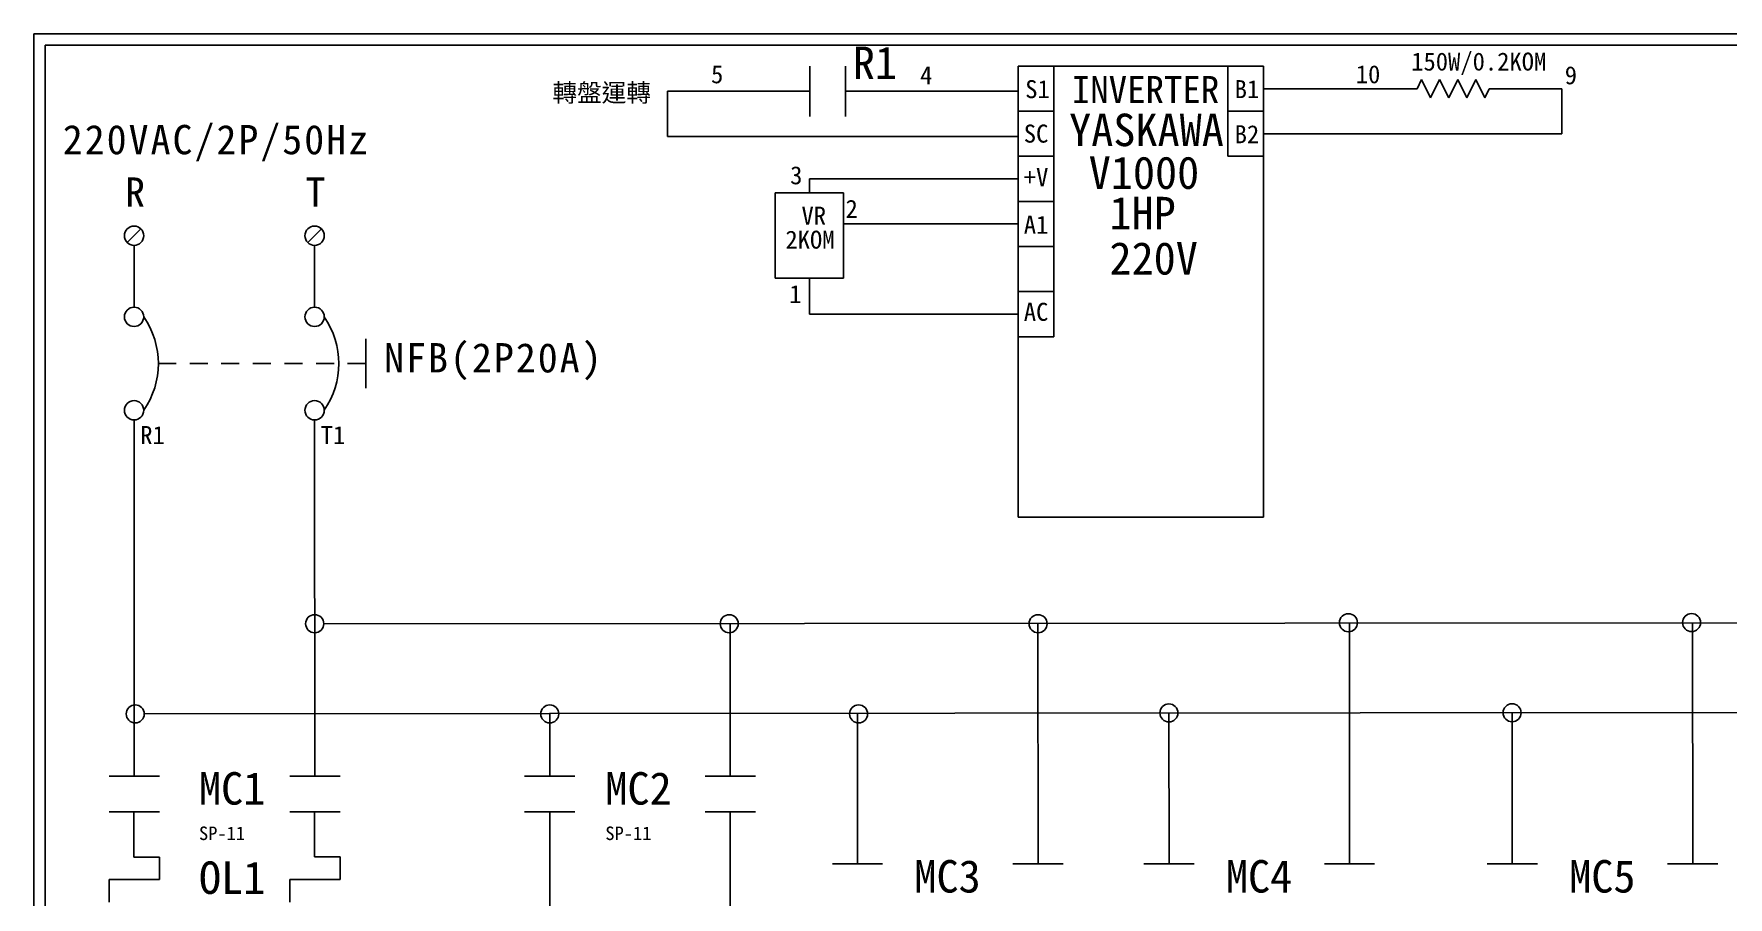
# Model space of a CAD drawing. Extents: x 10 to 297, y 3 to 207.
# Drawn here: x 10 to 197.7, y 111.3 to 207 of the extents above; entities that cross this region are included whole.
import ezdxf

# ---------------------------------------------------------------- set-up
doc = ezdxf.new("R2010")
doc.units = 0
doc.linetypes.add('HIDDEN9', pattern=[3.5, 2, -1.5])
doc.layers.get('0').update_dxf_attribs({"linetype": 'CONTINUOUS'})
doc.layers.add('圖框層', color=7, linetype='CONTINUOUS')
doc.layers.add('標尺寸層', color=3, linetype='CONTINUOUS')
doc.styles.add('STSL', font='KAIU.TTF')
doc.styles.add('標楷體', font='KAIU.TTF')

msp = doc.modelspace()

# ---------------------------------------------------------------- linework, layer by layer
for p, q in [((146.21, 203.39), (119.06, 203.39)), ((119.06, 203.39), (119.06, 153.39)), ((119.06, 203.39), (119.06, 193.39)), ((119.06, 203.39), (119.06, 198.39)), ((123.01, 198.39), (123.01, 203.39)), ((142.26, 203.39), (142.26, 198.39)), ((146.21, 153.39), (146.21, 203.39)), ((146.21, 198.39), (146.21, 203.39)), ((146.21, 200.89), (163.24, 200.89)), ((163.24, 200.89), (163.74, 201.89)), ((163.74, 201.89), (164.74, 199.89)), ((164.74, 199.89), (165.74, 201.89)), ((165.74, 201.89), (166.74, 199.89)), ((166.74, 199.89), (167.74, 201.89)), ((167.74, 201.89), (168.74, 199.89)), ((168.74, 199.89), (169.74, 201.89)), ((169.74, 201.89), (170.74, 199.89)), ((170.74, 199.89), (171.24, 200.89)), ((171.24, 200.89), (179.27, 200.89)), ((179.27, 200.89), (179.27, 195.89)), ((95.96, 200.6), (80.19, 200.6)), ((80.19, 200.6), (80.19, 195.6)), ((99.93, 200.6), (119.06, 200.6)), ((119.06, 198.39), (123.01, 198.39)), ((123.01, 193.39), (123.01, 198.39)), ((142.26, 198.39), (146.21, 198.39)), ((142.26, 198.39), (142.26, 193.39)), ((146.21, 193.39), (146.21, 198.39)), ((80.19, 195.6), (119.06, 195.6)), ((146.21, 195.89), (179.27, 195.89)), ((119.06, 193.39), (123.01, 193.39)), ((123.01, 188.39), (123.01, 193.39)), ((142.26, 193.39), (146.21, 193.39)), ((95.92, 189.34), (95.92, 190.89)), ((119.06, 190.89), (95.92, 190.89)), ((92.12, 189.34), (99.71, 189.34)), ((92.12, 179.87), (92.12, 189.34)), ((99.71, 189.34), (99.71, 179.87)), ((119.06, 188.39), (123.01, 188.39)), ((123.01, 183.39), (123.01, 188.39)), ((119.06, 185.89), (99.71, 185.89)), ((21.85, 185.35), (20.34, 183.83)), ((41.85, 185.35), (40.34, 183.83)), ((119.06, 183.39), (123.01, 183.39)), ((123.01, 178.39), (123.01, 183.39)), ((99.71, 179.87), (92.12, 179.87)), ((95.92, 179.87), (95.92, 175.89)), ((119.06, 178.39), (123.01, 178.39)), ((123.01, 173.39), (123.01, 178.39)), ((119.06, 175.89), (95.92, 175.89)), ((119.06, 173.39), (123.01, 173.39)), ((21.1, 164.1), (21.12, 124.67)), ((41.1, 164.1), (41.12, 124.67)), ((146.21, 153.39), (119.06, 153.39)), ((121.23, 141.63), (121.25, 114.93)), ((155.74, 141.65), (155.76, 114.93)), ((193.76, 141.66), (193.79, 114.93)), ((101.23, 131.65), (101.25, 114.93)), ((135.75, 131.68), (135.76, 114.93)), ((173.77, 131.7), (173.79, 114.93)), ((41.08, 120.7), (41.08, 115.71))]:
    msp.add_line(p, q)
at = {"color": 7, "linetype": 'HIDDEN9'}
msp.add_line((46.76, 170.41), (23.79, 170.41), dxfattribs=at)
for centre in [(21.1, 184.59), (41.1, 184.59), (21.1, 175.59), (41.1, 175.59), (21.1, 165.23), (41.1, 165.23)]:
    msp.add_circle(centre, 1.07)
at = {"color": 7}
for centre in [(14.74, 170.41), (34.74, 170.41)]:
    msp.add_arc(centre, 9.05, 325.1286, 34.8714, dxfattribs=at)
at = {"layer": '圖框層', "color": 7}
for p, q in [((297, 206.97), (10, 206.97)), ((10, 3), (10, 206.97)), ((295.75, 205.72), (11.25, 205.72)), ((11.25, 4.25), (11.25, 205.72))]:
    msp.add_line(p, q, dxfattribs=at)
at = {"layer": '標尺寸層', "color": 7}
for p, q in [((95.96, 203.39), (95.96, 197.82)), ((99.93, 203.39), (99.93, 197.82)), ((21.1, 183.52), (21.1, 176.66)), ((41.1, 183.52), (41.1, 176.66)), ((46.76, 173.14), (46.76, 167.68)), ((21.1, 164.16), (21.1, 164.1)), ((41.1, 164.16), (41.1, 164.1)), ((42.11, 141.57), (281.15, 141.71)), ((87.15, 124.67), (87.15, 141.57)), ((22.23, 131.57), (261.15, 131.76)), ((67.15, 124.67), (67.15, 131.57)), ((18.35, 124.67), (23.92, 124.67)), ((38.35, 124.67), (43.92, 124.67)), ((64.37, 124.67), (69.93, 124.67)), ((84.37, 124.67), (89.93, 124.67)), ((18.35, 120.7), (23.92, 120.7)), ((21.08, 120.7), (21.08, 115.7)), ((38.35, 120.7), (43.92, 120.7)), ((64.37, 120.7), (69.93, 120.7)), ((67.15, 120.7), (67.15, 57.36)), ((84.37, 120.7), (89.93, 120.7)), ((87.15, 120.7), (87.15, 57.36)), ((21.08, 115.7), (23.92, 115.7)), ((23.92, 115.7), (23.92, 113.2)), ((41.08, 115.71), (43.92, 115.71)), ((43.92, 115.71), (43.92, 113.21)), ((98.46, 114.93), (104.03, 114.93)), ((118.46, 114.93), (124.03, 114.93)), ((132.97, 114.93), (138.54, 114.93)), ((152.97, 114.93), (158.54, 114.93)), ((171, 114.93), (176.57, 114.93)), ((191, 114.93), (196.57, 114.93)), ((18.35, 113.2), (23.92, 113.2)), ((18.35, 113.2), (18.35, 110.7)), ((38.35, 113.21), (43.92, 113.21)), ((38.35, 113.21), (38.35, 110.71))]:
    msp.add_line(p, q, dxfattribs=at)
for centre in [(155.63, 141.68), (193.65, 141.7), (41.11, 141.57), (87.03, 141.57), (121.25, 141.57), (21.23, 131.57), (67.15, 131.57), (101.37, 131.57), (135.75, 131.68), (173.77, 131.7)]:
    msp.add_circle(centre, 1, dxfattribs=at)

# ---------------------------------------------------------------- texts
at = {"color": 0, "char_height": 3.25, "style": '標楷體'}
for s, insert, width, attachment_point in [('\\pt6.5;{\\T1.1;220VAC/2P/50Hz}', (13.2, 196.87), 35.213, 1), ('\\pt6.5;{\\T1.1;R}', (20.1, 191.05), 2, 1), ('\\pt6.5;{\\T1.1;T}', (40.1, 191.05), 2, 1), ('\\pt6.5;{\\T1.1;NFB(2P20A)}', (60.96, 172.68), 24.6072, 2)]:
    msp.add_mtext(s, dxfattribs=dict(at, insert=insert, width=width, attachment_point=attachment_point))
at = {"layer": '圖框層', "color": 4, "style": 'STSL'}
for s, height, p in [('R1', 3.6, (100.73, 201.96)), ('150W/0.2KOM', 2, (162.59, 202.9)), ('5', 2, (85.02, 201.49)), ('4', 2, (108.18, 201.38)), ('10', 2, (156.45, 201.49)), ('9', 2, (179.6, 201.38)), ('轉盤運轉', 2, (67.45, 199.44)), ('S1', 2, (119.83, 199.84)), ('INVERTER', 3, (124.99, 199.3)), ('B1', 2, (143.03, 199.84)), ('YASKAWA', 3.6, (124.69, 194.52)), ('SC', 2, (119.67, 194.91)), ('B2', 2, (143.03, 194.84)), ('V1000', 3.6, (126.86, 189.78)), ('3', 2, (93.78, 190.29)), ('+V', 2, (119.67, 190.08)), ('VR', 2, (95.04, 185.81)), ('2', 2, (99.92, 186.57)), ('1HP', 3.6, (129.16, 185.3)), ('A1', 2, (119.67, 184.81)), ('2KOM', 2, (93.26, 183.15)), ('220V', 3.6, (129.16, 180.28)), ('1', 2, (93.68, 177.11)), ('AC', 2, (119.67, 175.15)), ('R1', 2, (21.78, 161.49)), ('T1', 2, (41.78, 161.49)), ('MC1', 3.6, (28.29, 121.51)), ('MC2', 3.6, (73.31, 121.51)), ('SP-11', 1.5, (28.29, 117.58)), ('SP-11', 1.5, (73.31, 117.58)), ('OL1', 3.6, (28.29, 111.61)), ('MC3', 3.6, (107.55, 111.76)), ('MC4', 3.6, (142.06, 111.76)), ('MC5', 3.6, (180.09, 111.76))]:
    msp.add_text(s, height=height, dxfattribs=at).set_placement(p)

doc.saveas('drawing.dxf')
